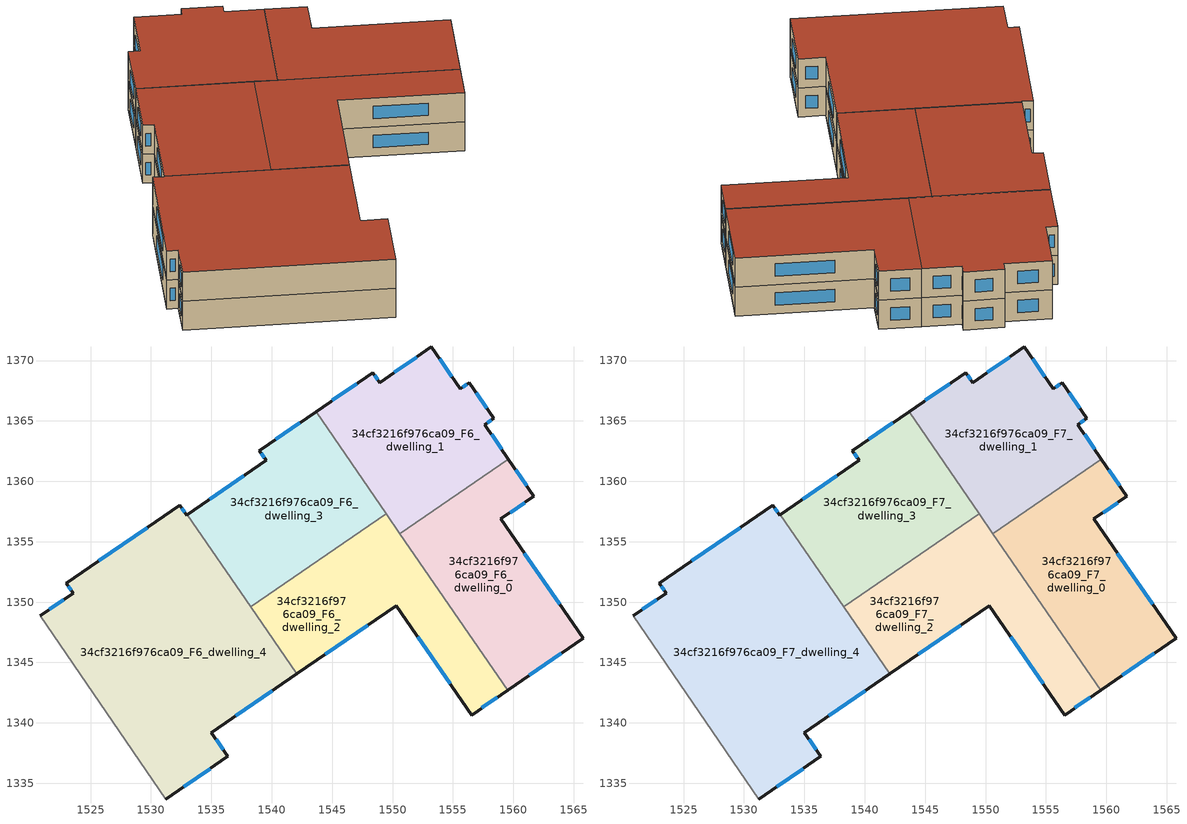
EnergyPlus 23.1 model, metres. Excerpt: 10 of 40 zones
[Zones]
34cf3216f976ca09_F6_dwelling_0
 floor to 34cf3216f976ca09_F5_dwelling_0 (EU_floor_Construction): 1561.71,1358.76 1558.98,1356.88 1565.77,1346.99 1559.53,1342.7 1550.62,1355.67 1559.6,1361.84 z18
 wall outside (EU_wall_Construction): 1559.53,1342.7 1565.77,1346.99 1558.98,1356.88 1561.71,1358.76 1559.6,1361.84 z18:21
 wall to 34cf3216f976ca09_F6_dwelling_1 (EU_wall_Construction): 1559.6,1361.84 1550.62,1355.67 z18:21
 wall to 34cf3216f976ca09_F6_dwelling_2 (EU_wall_Construction): 1550.62,1355.67 1559.53,1342.7 z18:21
 window (EU_Window_Construction): 1561.31,1343.93 1563.99,1345.77 / 1561.11,1359.64 1560.2,1360.96 / 1559.76,1357.42 1560.93,1358.22 / 1563.83,1349.82 1560.92,1354.06 z18.86:20.14
34cf3216f976ca09_F6_dwelling_1
 floor to 34cf3216f976ca09_F5_dwelling_1 (EU_floor_Construction): 1556.34,1368.17 1558.38,1365.2 1557.64,1364.69 1559.6,1361.84 1550.62,1355.67 1543.68,1365.78 1548.37,1369 1548.94,1368.18 1553.22,1371.12 1555.6,1367.66 z18
 wall outside (EU_wall_Construction): 1559.6,1361.84 1557.64,1364.69 1558.38,1365.2 1556.34,1368.17 1555.6,1367.66 1553.22,1371.12 1548.94,1368.18 1548.37,1369 1543.68,1365.78 z18:21
 wall to 34cf3216f976ca09_F6_dwelling_3 (EU_wall_Construction): 1543.68,1365.78 1549.48,1357.33 z18:21
 wall to 34cf3216f976ca09_F6_dwelling_2 (EU_wall_Construction): 1549.48,1357.33 1550.62,1355.67 z18:21
 window (EU_Window_Construction): 1556.13,1368.02 1555.81,1367.81 / 1557.8,1366.05 1556.93,1367.32 / 1557.85,1364.84 1558.17,1365.06 / 1559.04,1362.66 1558.2,1363.88 / 1547.03,1368.08 1545.02,1366.7 / 1548.78,1368.41 1548.53,1368.77 / 1552,1370.28 1550.16,1369.02 / 1554.92,1368.65 1553.9,1370.13 z18.86:20.14
34cf3216f976ca09_F6_dwelling_2
 floor to 34cf3216f976ca09_F5_dwelling_2 (EU_floor_Construction): 1549.48,1357.33 1559.53,1342.7 1556.54,1340.65 1550.31,1349.71 1542.08,1344.06 1538.26,1349.62 z18
 wall outside (EU_wall_Construction): 1542.08,1344.06 1550.31,1349.71 1556.54,1340.65 1559.53,1342.7 z18:21
 wall to 34cf3216f976ca09_F6_dwelling_3 (EU_wall_Construction): 1549.48,1357.33 1538.26,1349.62 z18:21
 wall to 34cf3216f976ca09_F6_dwelling_4 (EU_wall_Construction): 1538.26,1349.62 1542.08,1344.06 z18:21
 window (EU_Window_Construction): 1544.43,1345.68 1547.96,1348.1 / 1557.39,1341.24 1558.67,1342.12 / 1552.09,1347.12 1554.76,1343.24 z18.86:20.14
34cf3216f976ca09_F6_dwelling_3
 floor to 34cf3216f976ca09_F5_dwelling_3 (EU_floor_Construction): 1543.68,1365.78 1549.48,1357.33 1538.26,1349.62 1533.03,1357.25 1539.54,1361.72 1538.98,1362.55 z18
 wall outside (EU_wall_Construction): 1543.68,1365.78 1538.98,1362.55 1539.54,1361.72 1533.03,1357.25 z18:21
 wall to 34cf3216f976ca09_F6_dwelling_4 (EU_wall_Construction): 1533.03,1357.25 1538.26,1349.62 z18:21
 window (EU_Window_Construction): 1537.68,1360.45 1534.89,1358.53 / 1539.14,1362.31 1539.38,1361.96 / 1542.33,1364.85 1540.32,1363.47 z18.86:20.14
34cf3216f976ca09_F6_dwelling_4
 floor to 34cf3216f976ca09_F5_dwelling_4 (EU_floor_Construction): 1533.03,1357.25 1542.08,1344.06 1535,1339.2 1536.36,1337.22 1531.23,1333.7 1520.82,1348.86 1523.56,1350.74 1522.99,1351.57 1532.39,1358.02 1532.95,1357.2 z18
 wall outside (EU_wall_Construction): 1531.23,1333.7 1536.36,1337.22 1535,1339.2 1542.08,1344.06 / 1533.03,1357.25 1532.95,1357.2 1532.39,1358.02 1522.99,1351.57 1523.56,1350.74 1520.82,1348.86 z18:21
 wall adiabatic (EU_wall_Construction): 1520.82,1348.86 1531.23,1333.7 z18:21
 window (EU_Window_Construction): 1537.02,1340.59 1540.06,1342.67 / 1535.97,1337.78 1535.39,1338.63 / 1532.7,1334.7 1534.89,1336.21 / 1522.77,1350.21 1521.6,1349.4 / 1523.15,1351.33 1523.4,1350.98 / 1529.7,1356.18 1525.68,1353.41 / 1532.79,1357.43 1532.55,1357.78 z18.86:20.14
34cf3216f976ca09_F7_dwelling_0
 floor to 34cf3216f976ca09_F6_dwelling_0 (EU_floor_Construction): 1561.71,1358.76 1558.98,1356.88 1565.77,1346.99 1559.53,1342.7 1550.62,1355.67 1559.6,1361.84 z21
 wall outside (EU_wall_Construction): 1559.53,1342.7 1565.77,1346.99 1558.98,1356.88 1561.71,1358.76 1559.6,1361.84 z21:24
 wall to 34cf3216f976ca09_F7_dwelling_1 (EU_wall_Construction): 1559.6,1361.84 1550.62,1355.67 z21:24
 wall to 34cf3216f976ca09_F7_dwelling_2 (EU_wall_Construction): 1550.62,1355.67 1559.53,1342.7 z21:24
 window (EU_Window_Construction): 1561.31,1343.93 1563.99,1345.77 / 1561.11,1359.64 1560.2,1360.96 / 1559.76,1357.42 1560.93,1358.22 / 1563.83,1349.82 1560.92,1354.06 z21.86:23.14
 roof outside (EU_roof_Construction): 1565.77,1346.99 1558.98,1356.88 1561.71,1358.76 1559.6,1361.84 1550.62,1355.67 1559.53,1342.7 z24
34cf3216f976ca09_F7_dwelling_1
 floor to 34cf3216f976ca09_F6_dwelling_1 (EU_floor_Construction): 1556.34,1368.17 1558.38,1365.2 1557.64,1364.69 1559.6,1361.84 1550.62,1355.67 1543.68,1365.78 1548.37,1369 1548.94,1368.18 1553.22,1371.12 1555.6,1367.66 z21
 wall outside (EU_wall_Construction): 1559.6,1361.84 1557.64,1364.69 1558.38,1365.2 1556.34,1368.17 1555.6,1367.66 1553.22,1371.12 1548.94,1368.18 1548.37,1369 1543.68,1365.78 z21:24
 wall to 34cf3216f976ca09_F7_dwelling_3 (EU_wall_Construction): 1543.68,1365.78 1549.48,1357.33 z21:24
 wall to 34cf3216f976ca09_F7_dwelling_2 (EU_wall_Construction): 1549.48,1357.33 1550.62,1355.67 z21:24
 window (EU_Window_Construction): 1556.13,1368.02 1555.81,1367.81 / 1557.8,1366.05 1556.93,1367.32 / 1557.85,1364.84 1558.17,1365.06 / 1559.04,1362.66 1558.2,1363.88 / 1547.03,1368.08 1545.02,1366.7 / 1548.78,1368.41 1548.53,1368.77 / 1552,1370.28 1550.16,1369.02 / 1554.92,1368.65 1553.9,1370.13 z21.86:23.14
 roof outside (EU_roof_Construction): 1559.6,1361.84 1557.64,1364.69 1558.38,1365.2 1556.34,1368.17 1555.6,1367.66 1553.22,1371.12 1548.94,1368.18 1548.37,1369 1543.68,1365.78 1550.62,1355.67 z24
34cf3216f976ca09_F7_dwelling_2
 floor to 34cf3216f976ca09_F6_dwelling_2 (EU_floor_Construction): 1549.48,1357.33 1559.53,1342.7 1556.54,1340.65 1550.31,1349.71 1542.08,1344.06 1538.26,1349.62 z21
 wall outside (EU_wall_Construction): 1542.08,1344.06 1550.31,1349.71 1556.54,1340.65 1559.53,1342.7 z21:24
 wall to 34cf3216f976ca09_F7_dwelling_3 (EU_wall_Construction): 1549.48,1357.33 1538.26,1349.62 z21:24
 wall to 34cf3216f976ca09_F7_dwelling_4 (EU_wall_Construction): 1538.26,1349.62 1542.08,1344.06 z21:24
 window (EU_Window_Construction): 1544.43,1345.68 1547.96,1348.1 / 1557.39,1341.24 1558.67,1342.12 / 1552.09,1347.12 1554.76,1343.24 z21.86:23.14
 roof outside (EU_roof_Construction): 1559.53,1342.7 1549.48,1357.33 1538.26,1349.62 1542.08,1344.06 1550.31,1349.71 1556.54,1340.65 z24
34cf3216f976ca09_F7_dwelling_3
 floor to 34cf3216f976ca09_F6_dwelling_3 (EU_floor_Construction): 1543.68,1365.78 1549.48,1357.33 1538.26,1349.62 1533.03,1357.25 1539.54,1361.72 1538.98,1362.55 z21
 wall outside (EU_wall_Construction): 1543.68,1365.78 1538.98,1362.55 1539.54,1361.72 1533.03,1357.25 z21:24
 wall to 34cf3216f976ca09_F7_dwelling_4 (EU_wall_Construction): 1533.03,1357.25 1538.26,1349.62 z21:24
 window (EU_Window_Construction): 1537.68,1360.45 1534.89,1358.53 / 1539.14,1362.31 1539.38,1361.96 / 1542.33,1364.85 1540.32,1363.47 z21.86:23.14
 roof outside (EU_roof_Construction): 1549.48,1357.33 1543.68,1365.78 1538.98,1362.55 1539.54,1361.72 1533.03,1357.25 1538.26,1349.62 z24
34cf3216f976ca09_F7_dwelling_4
 floor to 34cf3216f976ca09_F6_dwelling_4 (EU_floor_Construction): 1533.03,1357.25 1542.08,1344.06 1535,1339.2 1536.36,1337.22 1531.23,1333.7 1520.82,1348.86 1523.56,1350.74 1522.99,1351.57 1532.39,1358.02 1532.95,1357.2 z21
 wall outside (EU_wall_Construction): 1531.23,1333.7 1536.36,1337.22 1535,1339.2 1542.08,1344.06 / 1533.03,1357.25 1532.95,1357.2 1532.39,1358.02 1522.99,1351.57 1523.56,1350.74 1520.82,1348.86 z21:24
 wall adiabatic (EU_wall_Construction): 1520.82,1348.86 1531.23,1333.7 z21:24
 window (EU_Window_Construction): 1537.02,1340.59 1540.06,1342.67 / 1535.97,1337.78 1535.39,1338.63 / 1532.7,1334.7 1534.89,1336.21 / 1522.77,1350.21 1521.6,1349.4 / 1523.15,1351.33 1523.4,1350.98 / 1529.7,1356.18 1525.68,1353.41 / 1532.79,1357.43 1532.55,1357.78 z21.86:23.14
 roof outside (EU_roof_Construction): 1536.36,1337.22 1535,1339.2 1542.08,1344.06 1533.03,1357.25 1532.95,1357.2 1532.39,1358.02 1522.99,1351.57 1523.56,1350.74 1520.82,1348.86 1531.23,1333.7 z24
[Building]
EU S2 Campaign: North Axis=0; Terrain=City; Solar Distribution=FullExterior
[Site:Location]
Helsinki-Vantaa.AP: Latitude=60.317; Longitude=24.963; Time Zone=2; Elevation=54.6
[SizingPeriod:WeatherFileDays]
AnnualSizingPeriod: Begin Month=1; Begin Day of Month=1; End Month=12; End Day of Month=31; Day of Week for Start Day=Monday; Use Weather File Daylight Saving Period=No; Use Weather File Rain and Snow Indicators=No
[MATERIAL]
EU_InternalMass_Material: Roughness=MediumRough; Thickness=0.1; Conductivity=1; Density=1800; Specific Heat=900; Thermal Absorptance=0.9; Solar Absorptance=0.7; Visible Absorptance=0.7
[MATERIAL:NOMASS] Roughness=MediumRough; Thermal Absorptance=0.9; Solar Absorptance=0.7; Visible Absorptance=0.7
Name | Thermal Resistance
EU_wall_NoMass | 2.6932
EU_roof_NoMass | 3.19818
EU_floor_NoMass | 2.22482
[WINDOWMATERIAL:SIMPLEGLAZINGSYSTEM]
EU_Window_SimpleGlazing: UFactor=2.14966; Solar Heat Gain Coefficient=0.7; Visible Transmittance=0.7
[CONSTRUCTION]
EU_wall_Construction: EU_wall_NoMass
EU_roof_Construction: EU_roof_NoMass
EU_floor_Construction: EU_floor_NoMass
EU_Window_Construction: EU_Window_SimpleGlazing
EU_InternalMass_Construction: EU_InternalMass_Material
[ZONE] Type=1; Multiplier=1; Ceiling Height=autocalculate; Floor Area=autocalculate; Part of Total Floor Area=Yes
Name | Volume
34cf3216f976ca09_F6_dwelling_0; 34cf3216f976ca09_F7_dwelling_0 | 394.859
34cf3216f976ca09_F6_dwelling_1; 34cf3216f976ca09_F7_dwelling_1 | 394.824
34cf3216f976ca09_F6_dwelling_2; 34cf3216f976ca09_F7_dwelling_2 | 394.831
34cf3216f976ca09_F6_dwelling_3; 34cf3216f976ca09_F7_dwelling_3 | 394.832
34cf3216f976ca09_F6_dwelling_4; 34cf3216f976ca09_F7_dwelling_4 | 789.717
[INTERNALMASS] Construction=EU_InternalMass_Construction
Name | Zone or ZoneList | Surface Area
34cf3216f976ca09_F6_dwelling_0_EU_InternalMass | 34cf3216f976ca09_F6_dwelling_0 | 131.619
34cf3216f976ca09_F6_dwelling_1_EU_InternalMass | 34cf3216f976ca09_F6_dwelling_1 | 131.608
34cf3216f976ca09_F6_dwelling_2_EU_InternalMass | 34cf3216f976ca09_F6_dwelling_2 | 131.61
34cf3216f976ca09_F6_dwelling_3_EU_InternalMass | 34cf3216f976ca09_F6_dwelling_3 | 131.611
34cf3216f976ca09_F6_dwelling_4_EU_InternalMass | 34cf3216f976ca09_F6_dwelling_4 | 263.24
34cf3216f976ca09_F7_dwelling_0_EU_InternalMass | 34cf3216f976ca09_F7_dwelling_0 | 131.619
34cf3216f976ca09_F7_dwelling_1_EU_InternalMass | 34cf3216f976ca09_F7_dwelling_1 | 131.608
34cf3216f976ca09_F7_dwelling_2_EU_InternalMass | 34cf3216f976ca09_F7_dwelling_2 | 131.61
34cf3216f976ca09_F7_dwelling_3_EU_InternalMass | 34cf3216f976ca09_F7_dwelling_3 | 131.611
34cf3216f976ca09_F7_dwelling_4_EU_InternalMass | 34cf3216f976ca09_F7_dwelling_4 | 263.24
[OTHEREQUIPMENT] Fuel Type=Electricity; Design Level Calculation Method=Watts/Area; Power per Zone Floor Area=1; Fraction Latent=0; Fraction Radiant=0; Fraction Lost=0; Carbon Dioxide Generation Rate=0; EndUse Subcategory=EU_Step8_InternalGains
Name | Zone or ZoneList or Space or SpaceList | Schedule
EU_Step8_InternalGain_34cf3216f976ca09_F6_dwelling_0_f000 | 34cf3216f976ca09_F6_dwelling_0 | EU_Step8_GainSchedule_34cf3216f976ca09_F6_dwelling_0_f000
EU_Step8_InternalGain_34cf3216f976ca09_F6_dwelling_1_f000 | 34cf3216f976ca09_F6_dwelling_1 | EU_Step8_GainSchedule_34cf3216f976ca09_F6_dwelling_1_f000
EU_Step8_InternalGain_34cf3216f976ca09_F6_dwelling_2_f000 | 34cf3216f976ca09_F6_dwelling_2 | EU_Step8_GainSchedule_34cf3216f976ca09_F6_dwelling_2_f000
EU_Step8_InternalGain_34cf3216f976ca09_F6_dwelling_3_f000 | 34cf3216f976ca09_F6_dwelling_3 | EU_Step8_GainSchedule_34cf3216f976ca09_F6_dwelling_3_f000
EU_Step8_InternalGain_34cf3216f976ca09_F6_dwelling_4_f000 | 34cf3216f976ca09_F6_dwelling_4 | EU_Step8_GainSchedule_34cf3216f976ca09_F6_dwelling_4_f000
EU_Step8_InternalGain_34cf3216f976ca09_F7_dwelling_0_f000 | 34cf3216f976ca09_F7_dwelling_0 | EU_Step8_GainSchedule_34cf3216f976ca09_F7_dwelling_0_f000
EU_Step8_InternalGain_34cf3216f976ca09_F7_dwelling_1_f000 | 34cf3216f976ca09_F7_dwelling_1 | EU_Step8_GainSchedule_34cf3216f976ca09_F7_dwelling_1_f000
EU_Step8_InternalGain_34cf3216f976ca09_F7_dwelling_2_f000 | 34cf3216f976ca09_F7_dwelling_2 | EU_Step8_GainSchedule_34cf3216f976ca09_F7_dwelling_2_f000
EU_Step8_InternalGain_34cf3216f976ca09_F7_dwelling_3_f000 | 34cf3216f976ca09_F7_dwelling_3 | EU_Step8_GainSchedule_34cf3216f976ca09_F7_dwelling_3_f000
EU_Step8_InternalGain_34cf3216f976ca09_F7_dwelling_4_f000 | 34cf3216f976ca09_F7_dwelling_4 | EU_Step8_GainSchedule_34cf3216f976ca09_F7_dwelling_4_f000
[ZONEVENTILATION:DESIGNFLOWRATE] Schedule=EU_AlwaysOn; Design Flow Rate Calculation Method=AirChanges/Hour; Air Changes per Hour=0.586271; Ventilation Type=Natural; Fan Pressure Rise=0; Fan Total Efficiency=1; Constant Term Coefficient=1; Temperature Term Coefficient=0; Velocity Term Coefficient=0; Velocity Squared Term Coefficient=0; Minimum Indoor Temperature=-100; Maximum Indoor Temperature=100; Delta Temperature=-100; Minimum Outdoor Temperature=-100; Maximum Outdoor Temperature=100; Maximum Wind Speed=40
Name | Zone or ZoneList or Space or SpaceList
EU_ConstantAir_34cf3216f976ca09_F6_dwelling_0 | 34cf3216f976ca09_F6_dwelling_0
EU_ConstantAir_34cf3216f976ca09_F6_dwelling_1 | 34cf3216f976ca09_F6_dwelling_1
EU_ConstantAir_34cf3216f976ca09_F6_dwelling_2 | 34cf3216f976ca09_F6_dwelling_2
EU_ConstantAir_34cf3216f976ca09_F6_dwelling_3 | 34cf3216f976ca09_F6_dwelling_3
EU_ConstantAir_34cf3216f976ca09_F6_dwelling_4 | 34cf3216f976ca09_F6_dwelling_4
EU_ConstantAir_34cf3216f976ca09_F7_dwelling_0 | 34cf3216f976ca09_F7_dwelling_0
EU_ConstantAir_34cf3216f976ca09_F7_dwelling_1 | 34cf3216f976ca09_F7_dwelling_1
EU_ConstantAir_34cf3216f976ca09_F7_dwelling_2 | 34cf3216f976ca09_F7_dwelling_2
EU_ConstantAir_34cf3216f976ca09_F7_dwelling_3 | 34cf3216f976ca09_F7_dwelling_3
EU_ConstantAir_34cf3216f976ca09_F7_dwelling_4 | 34cf3216f976ca09_F7_dwelling_4
[HVACTEMPLATE:THERMOSTAT] Constant Heating Setpoint=20; Constant Cooling Setpoint=50
EU_HeatOnly_34cf3216f976ca09_F0_dwelling_0; EU_HeatOnly_34cf3216f976ca09_F0_dwelling_1; EU_HeatOnly_34cf3216f976ca09_F0_dwelling_2; EU_HeatOnly_34cf3216f976ca09_F0_dwelling_3; EU_HeatOnly_34cf3216f976ca09_F0_dwelling_4; EU_HeatOnly_34cf3216f976ca09_F1_dwelling_0; EU_HeatOnly_34cf3216f976ca09_F1_dwelling_1; EU_HeatOnly_34cf3216f976ca09_F1_dwelling_2; EU_HeatOnly_34cf3216f976ca09_F1_dwelling_3; EU_HeatOnly_34cf3216f976ca09_F1_dwelling_4; EU_HeatOnly_34cf3216f976ca09_F2_dwelling_0; EU_HeatOnly_34cf3216f976ca09_F2_dwelling_1; EU_HeatOnly_34cf3216f976ca09_F2_dwelling_2; EU_HeatOnly_34cf3216f976ca09_F2_dwelling_3; EU_HeatOnly_34cf3216f976ca09_F2_dwelling_4; EU_HeatOnly_34cf3216f976ca09_F3_dwelling_0; EU_HeatOnly_34cf3216f976ca09_F3_dwelling_1; EU_HeatOnly_34cf3216f976ca09_F3_dwelling_2; EU_HeatOnly_34cf3216f976ca09_F3_dwelling_3; EU_HeatOnly_34cf3216f976ca09_F3_dwelling_4; EU_HeatOnly_34cf3216f976ca09_F4_dwelling_0; EU_HeatOnly_34cf3216f976ca09_F4_dwelling_1; EU_HeatOnly_34cf3216f976ca09_F4_dwelling_2; EU_HeatOnly_34cf3216f976ca09_F4_dwelling_3; EU_HeatOnly_34cf3216f976ca09_F4_dwelling_4; EU_HeatOnly_34cf3216f976ca09_F5_dwelling_0; EU_HeatOnly_34cf3216f976ca09_F5_dwelling_1; EU_HeatOnly_34cf3216f976ca09_F5_dwelling_2; EU_HeatOnly_34cf3216f976ca09_F5_dwelling_3; EU_HeatOnly_34cf3216f976ca09_F5_dwelling_4; EU_HeatOnly_34cf3216f976ca09_F6_dwelling_0; EU_HeatOnly_34cf3216f976ca09_F6_dwelling_1; EU_HeatOnly_34cf3216f976ca09_F6_dwelling_2; EU_HeatOnly_34cf3216f976ca09_F6_dwelling_3; EU_HeatOnly_34cf3216f976ca09_F6_dwelling_4; EU_HeatOnly_34cf3216f976ca09_F7_dwelling_0; EU_HeatOnly_34cf3216f976ca09_F7_dwelling_1; EU_HeatOnly_34cf3216f976ca09_F7_dwelling_2; EU_HeatOnly_34cf3216f976ca09_F7_dwelling_3; EU_HeatOnly_34cf3216f976ca09_F7_dwelling_4
[HVACTEMPLATE:ZONE:IDEALLOADSAIRSYSTEM] System Availability Schedule=EU_AlwaysOn; Maximum Heating Supply Air Temperature=50; Minimum Cooling Supply Air Temperature=13; Maximum Heating Supply Air Humidity Ratio=0.0156; Minimum Cooling Supply Air Humidity Ratio=0.0077; Heating Limit=NoLimit; Cooling Limit=NoLimit; Heating Availability Schedule=EU_AlwaysOn; Cooling Availability Schedule=EU_CoolingOff; Dehumidification Control Type=ConstantSensibleHeatRatio; Cooling Sensible Heat Ratio=0.7; Dehumidification Setpoint=60; Humidification Control Type=None; Humidification Setpoint=30; Outdoor Air Method=None; Outdoor Air Flow Rate per Person=0.00944; Outdoor Air Flow Rate per Zone Floor Area=0; Outdoor Air Flow Rate per Zone=0; Demand Controlled Ventilation Type=None; Outdoor Air Economizer Type=NoEconomizer; Heat Recovery Type=None; Sensible Heat Recovery Effectiveness=0.7; Latent Heat Recovery Effectiveness=0.65
Name | Template Thermostat
34cf3216f976ca09_F6_dwelling_0 | EU_HeatOnly_34cf3216f976ca09_F6_dwelling_0
34cf3216f976ca09_F6_dwelling_1 | EU_HeatOnly_34cf3216f976ca09_F6_dwelling_1
34cf3216f976ca09_F6_dwelling_2 | EU_HeatOnly_34cf3216f976ca09_F6_dwelling_2
34cf3216f976ca09_F6_dwelling_3 | EU_HeatOnly_34cf3216f976ca09_F6_dwelling_3
34cf3216f976ca09_F6_dwelling_4 | EU_HeatOnly_34cf3216f976ca09_F6_dwelling_4
34cf3216f976ca09_F7_dwelling_0 | EU_HeatOnly_34cf3216f976ca09_F7_dwelling_0
34cf3216f976ca09_F7_dwelling_1 | EU_HeatOnly_34cf3216f976ca09_F7_dwelling_1
34cf3216f976ca09_F7_dwelling_2 | EU_HeatOnly_34cf3216f976ca09_F7_dwelling_2
34cf3216f976ca09_F7_dwelling_3 | EU_HeatOnly_34cf3216f976ca09_F7_dwelling_3
34cf3216f976ca09_F7_dwelling_4 | EU_HeatOnly_34cf3216f976ca09_F7_dwelling_4
[SIZING:ZONE] Zone Cooling Design Supply Air Temperature Input Method=SupplyAirTemperature; Zone Cooling Design Supply Air Temperature=13; Zone Heating Design Supply Air Temperature Input Method=SupplyAirTemperature; Zone Heating Design Supply Air Temperature=50; Zone Cooling Design Supply Air Humidity Ratio=0.008; Zone Heating Design Supply Air Humidity Ratio=0.008; Cooling Design Air Flow Method=DesignDay; Cooling Design Air Flow Rate=0; Cooling Minimum Air Flow per Zone Floor Area=0.000762; Cooling Minimum Air Flow=0; Cooling Minimum Air Flow Fraction=0.2; Heating Design Air Flow Method=DesignDay; Heating Design Air Flow Rate=0; Heating Maximum Air Flow per Zone Floor Area=0.002032; Heating Maximum Air Flow=0.141576; Heating Maximum Air Flow Fraction=0.3; Account for Dedicated Outdoor Air System=No; Dedicated Outdoor Air System Control Strategy=NeutralSupplyAir; Dedicated Outdoor Air Low Setpoint Temperature for Design=autosize; Dedicated Outdoor Air High Setpoint Temperature for Design=autosize; Zone Load Sizing Method=Sensible Load Only No Latent Load; Zone Latent Cooling Design Supply Air Humidity Ratio Input Method=HumidityRatioDifference; Zone Cooling Design Supply Air Humidity Ratio Difference=0.005; Zone Latent Heating Design Supply Air Humidity Ratio Input Method=HumidityRatioDifference; Zone Humidification Design Supply Air Humidity Ratio Difference=0.005
34cf3216f976ca09_F6_dwelling_0; 34cf3216f976ca09_F6_dwelling_1; 34cf3216f976ca09_F6_dwelling_2; 34cf3216f976ca09_F6_dwelling_3; 34cf3216f976ca09_F6_dwelling_4; 34cf3216f976ca09_F7_dwelling_0; 34cf3216f976ca09_F7_dwelling_1; 34cf3216f976ca09_F7_dwelling_2; 34cf3216f976ca09_F7_dwelling_3; 34cf3216f976ca09_F7_dwelling_4
[SCHEDULE:CONSTANT]
Name | Hourly Value
EU_AlwaysOn | 1
EU_CoolingOff | 0
[SCHEDULE:FILE] Column Number=1; Rows to Skip at Top=0; Number of Hours of Data=8760; Column Separator=Comma; Interpolate to Timestep=No; Minutes per Item=60; Adjust Schedule for Daylight Savings=Yes
Name | File
EU_Step8_GainSchedule_34cf3216f976ca09_F6_dwelling_0_f000 | ../../schedules/34cf3216f976ca09/34cf3216f976ca09_F6_dwelling_0_f000_gain.csv
EU_Step8_GainSchedule_34cf3216f976ca09_F6_dwelling_1_f000 | ../../schedules/34cf3216f976ca09/34cf3216f976ca09_F6_dwelling_1_f000_gain.csv
EU_Step8_GainSchedule_34cf3216f976ca09_F6_dwelling_2_f000 | ../../schedules/34cf3216f976ca09/34cf3216f976ca09_F6_dwelling_2_f000_gain.csv
EU_Step8_GainSchedule_34cf3216f976ca09_F6_dwelling_3_f000 | ../../schedules/34cf3216f976ca09/34cf3216f976ca09_F6_dwelling_3_f000_gain.csv
EU_Step8_GainSchedule_34cf3216f976ca09_F6_dwelling_4_f000 | ../../schedules/34cf3216f976ca09/34cf3216f976ca09_F6_dwelling_4_f000_gain.csv
EU_Step8_GainSchedule_34cf3216f976ca09_F7_dwelling_0_f000 | ../../schedules/34cf3216f976ca09/34cf3216f976ca09_F7_dwelling_0_f000_gain.csv
EU_Step8_GainSchedule_34cf3216f976ca09_F7_dwelling_1_f000 | ../../schedules/34cf3216f976ca09/34cf3216f976ca09_F7_dwelling_1_f000_gain.csv
EU_Step8_GainSchedule_34cf3216f976ca09_F7_dwelling_2_f000 | ../../schedules/34cf3216f976ca09/34cf3216f976ca09_F7_dwelling_2_f000_gain.csv
EU_Step8_GainSchedule_34cf3216f976ca09_F7_dwelling_3_f000 | ../../schedules/34cf3216f976ca09/34cf3216f976ca09_F7_dwelling_3_f000_gain.csv
EU_Step8_GainSchedule_34cf3216f976ca09_F7_dwelling_4_f000 | ../../schedules/34cf3216f976ca09/34cf3216f976ca09_F7_dwelling_4_f000_gain.csv
